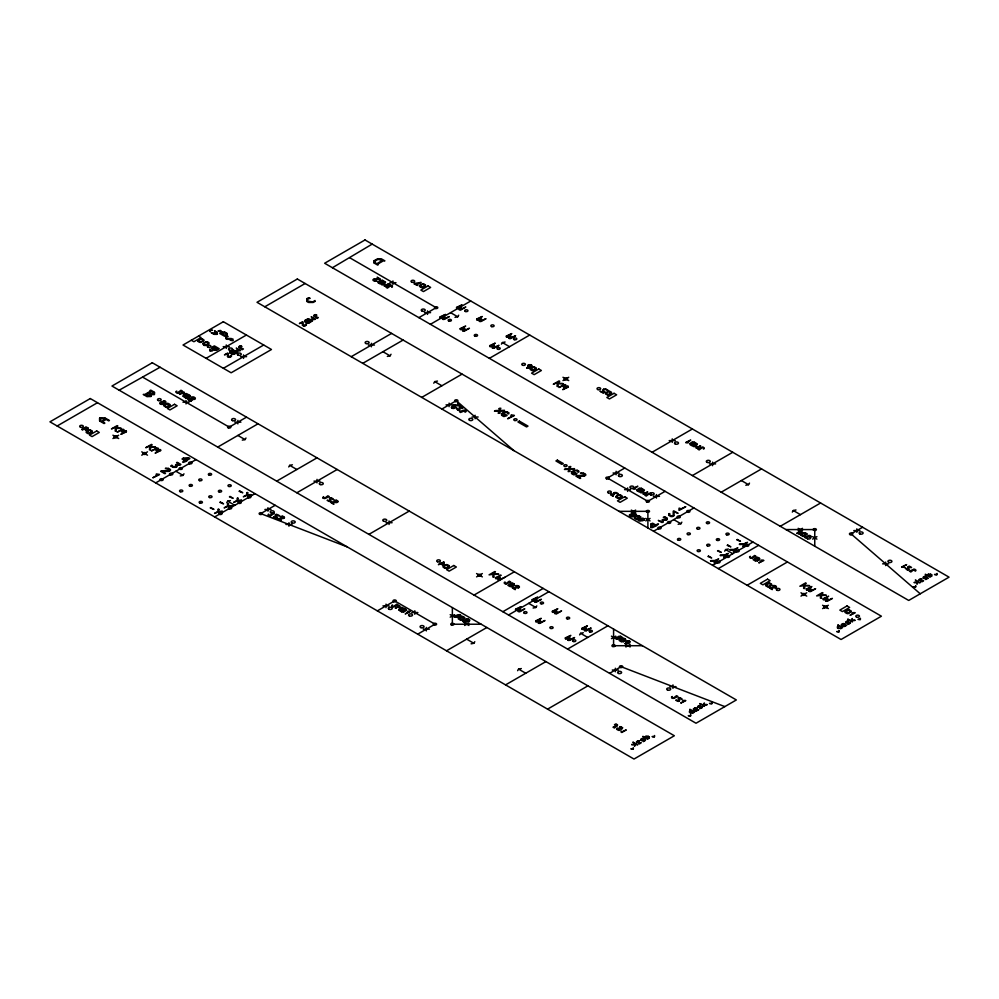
<?xml version="1.0" encoding="UTF-8"?>
<svg xmlns="http://www.w3.org/2000/svg" width="999" height="999" viewBox="0 0 999 999"><rect width="100%" height="100%" fill="white"/><g stroke="black" fill="none" stroke-linecap="round" stroke-linejoin="round"><path stroke-width="1.5" d="M668.756 515.234L668.756 513.761M442.445 319.168L442.457 317.969L440.409 318.007M459.003 309.603L459.016 308.404L456.98 308.441M462.612 330.819L462.624 329.62L460.589 329.658M479.183 321.253L479.195 320.055L477.147 320.092M492.182 347.877L492.195 346.69L490.147 346.715M498.014 579.895L498.026 578.708L495.979 578.733M508.741 338.311L508.753 337.125L506.718 337.15M518.019 611.425L518.031 610.239L515.984 610.264M534.59 601.86L534.602 600.674L532.554 600.699M538.199 623.076L538.199 621.89L536.163 621.915M554.757 613.511L554.77 612.325L552.734 612.35M567.757 640.147L567.769 638.948L565.721 638.985M584.328 630.581L584.34 629.382L582.292 629.42M614.123 493.106L614.497 494.268M808.815 591.283L808.828 590.084L806.78 590.122M825.574 600.961L825.586 599.762L823.538 599.8M508.816 412.924L508.803 413.836L507.904 413.836L506.918 412.45L504.77 412.462L502.435 413.811L502.447 415.035L503.871 415.859L505.269 415.047L504.008 414.323L504.595 413.986L507.092 415.422L506.505 415.771L503.858 416.571L501.698 415.322M578.771 471.216L578.758 472.127L577.872 472.127L576.885 470.741L574.737 470.754L572.402 472.102L572.415 473.326L573.838 474.15L575.237 473.339L573.975 472.614L574.562 472.277L577.06 473.726L576.473 474.063L573.826 474.875L571.653 473.613M651.685 526.948L652.459 523.763L654.969 525.212L651.823 527.022M673.239 511.151L673.189 515.422L672.115 516.046L669.63 515.122L669.842 513.748L668.893 513.586M225.774 338.499L225.799 336.788M231.481 338.536L226.473 338.424L226.473 336.863L228.134 336.426L227.123 336.014M306.768 301.311L306.793 298.826M315.01 301.348L315.022 300.512L312.849 301.885L307.767 301.198L307.779 298.938L310.177 298.314L308.716 297.702M373.913 262.787L373.938 260.926M444.18 562.337L444.143 564.535L443.144 565.184L440.596 563.96L438.411 564.685L440.109 563.174L444.08 562.2M464.622 617.594L464.61 618.693L462.587 619.929M514.298 585.252L514.323 584.153M527.747 366.308L527.759 365.222M625.586 640.409L625.599 639.323M634.452 518.106L634.465 517.007M650.786 527.047L650.836 524.113M649.288 738.086L649.313 736.975M759.602 559.59L759.615 558.491M800.973 535.189L800.998 534.09M931.755 575.998L931.767 574.887M218.818 509.515L218.793 511.338L221.928 511.313M228.434 503.971L228.396 505.794L231.531 505.769M238.037 498.426L237.999 500.249L241.134 500.224M247.64 492.882L247.602 494.705L250.737 494.68M674.05 515.521L674.125 511.775L678.071 513.324L673.988 510.964M621.191 732.367L621.228 731.006L621.84 731.892L626.273 729.882L621.74 732.504M679.008 510.027L679.045 508.204L679.894 508.216L679.869 509.39L685.789 506.705L679.308 510.289M493.881 576.997L493.943 574.35L498.526 574.3M804.682 588.374L804.744 585.726L809.327 585.689M821.44 598.051L821.503 595.404L826.086 595.354M715.272 563.011L715.321 560.914L718.693 558.978L714.685 560.551L711.101 560.589M724.874 557.454L724.924 555.369L728.296 553.434L724.287 555.007L720.704 555.044M734.477 551.91L734.54 549.825L737.899 547.889L733.89 549.462L730.306 549.5M744.093 546.366L744.143 544.28L747.502 542.345L743.506 543.918L739.922 543.956M116.234 431.068L116.309 428.421L120.904 428.384M150.549 449.837L150.624 447.19L155.207 447.152M558.104 386.363L558.166 383.716L562.762 383.678M714.397 562.887L714.447 561.076L711.288 561.088M724 557.342L724.05 555.531L720.891 555.544M733.603 551.798L733.653 549.987L730.506 549.999M743.206 546.253L743.256 544.443L740.109 544.455M927.996 578.159L926.011 576.386M217.944 509.415L217.882 511.476L214.523 513.424L218.519 511.85L222.14 511.825M227.547 503.871L227.485 505.931L224.126 507.879L228.122 506.306L231.743 506.281M237.15 498.326L237.088 500.387L233.729 502.335L237.725 500.761L241.346 500.724M246.753 492.782L246.691 494.842L243.331 496.79L247.34 495.217L250.949 495.179M184.153 392.182L184.103 393.618L186.638 393.606M384.278 286.214L384.315 284.777L381.793 284.79M399.962 606.018L399.925 607.454L402.447 607.442M499.875 412.949L499.937 411.001L503.296 410.976M569.83 471.241L569.905 469.293L573.264 469.268M643.094 494.13L643.144 492.707L640.609 492.719M696.003 448.002L696.053 446.565L693.518 446.59M154.508 394.393L154.57 392.457M190.235 396.815L190.272 395.704M214.036 349.875L214.073 348.851L212.3 348.863M231.731 354.083L231.756 353.184L230.182 353.196M306.643 322.777L306.681 321.878L305.107 321.89M378.146 282.692L378.184 281.581M406.044 610.651L406.094 609.54M636.975 490.621L637.012 489.51M689.922 443.369L689.884 444.48L692.082 445.829L696.39 443.344L694.305 442.145M123.913 429.595L123.864 430.781L125.924 430.769M158.229 448.364L158.179 449.55L160.24 449.538M565.784 384.89L565.721 386.076L567.794 386.064M163.948 403.871L164.585 402.972M499.15 408.566L499.038 410.502L495.729 410.539M569.118 466.858L568.993 468.793L565.684 468.843M459.428 407.043L458.903 409.802L456.668 407.942M459.865 409.815L460.089 407.167M638.224 743.506L638.686 741.246L636.438 742.544M639.397 741.083L638.935 743.343L640.634 742.632M920.678 581.418L921.14 579.158L918.893 580.456M921.852 578.995L921.39 581.256L923.088 580.544M462.15 408.641L460.389 407.055M180.282 475.936L183.029 475.387L183.978 473.801M242.295 440.134L245.03 439.585L245.991 437.999M226.711 502.747L227.672 501.161L230.419 500.611M288.723 466.945L289.685 465.359L292.42 464.81M387.337 356.393L390.085 355.844L391.034 354.258M454.982 317.332L457.729 316.783L458.691 315.197M433.766 383.204L434.727 381.618L437.475 381.069M501.423 344.143L502.385 342.557L505.119 342.008M471.091 643.831L473.838 643.281L474.8 641.695M533.104 608.041L535.851 607.479L536.8 605.894M517.619 670.691L518.568 669.105L521.316 668.556M579.62 634.889L580.581 633.316L583.329 632.754M678.146 524.3L680.893 523.738L681.855 522.152M745.803 485.239L748.538 484.677L749.5 483.104M724.675 551.148L725.624 549.575L728.371 549.013M792.319 512.1L793.281 510.514L796.016 509.952M268.082 514.622L268.669 514.11L268.868 515.134L270.379 515.384L272.577 512.799L274.226 513.449L270.854 515.659M279.221 516.046L275.874 514.872L277.31 517.507M280.344 516.508L283.953 517.519L277.872 518.706M283.791 518.331L284.565 517.669M159.54 474.637L152.81 477.797L158.092 474.75L156.031 474.275L159.191 474.25M514.385 415.584L507.642 418.768L512.912 415.721L510.851 415.234L514.023 415.209M332.43 267.732L372.19 244.106M197.765 340.459L200.674 338.786M198.351 340.696L201.049 339.136L203.346 340.085M203.346 340.484L200.674 342.02L198.314 341.071M201.049 342.345L203.921 340.696M57.143 425.999L97.49 402.709M264.785 306.793L305.12 283.504M222.078 332.093L219.705 333.454L224.613 336.276L226.985 334.915M202.984 343.481L205.382 342.095M206.244 345.367L208.666 343.968M225.886 336.638L226.873 336.076M230.369 339.235L231.356 338.661M216.845 350.05L219.206 348.688L214.348 345.879L212 347.227L211.925 348.651M306.93 298.614L308.541 297.727M81.943 429.245L85.315 427.31M374.101 260.702L377.647 258.729M206.081 358.316L246.416 335.027M87.113 430.045L88.112 429.47M86.189 431.705L89.061 430.045M86.763 431.918L89.435 430.369L91.783 431.318M314.847 301.548L313.286 302.422M91.758 431.705L89.048 433.266L86.763 432.305M227.535 353.122L224.475 354.882L227.435 353.721L227.485 356.543M229.932 351.748L232.005 350.549L236.313 353.034L234.216 354.245M238.861 346.603L239.785 346.066M89.435 433.603L92.333 431.93M230.007 357.255L231.368 356.456M175.974 391.546L176.723 391.121L176.573 392.132L177.972 392.557L180.981 390.272L182.392 391.084L178.334 392.869M373.064 279.57L374.051 278.996M162.512 401.573L163.486 401.011M163.062 401.785L165.26 401.748L164.46 402.585L163.074 402.147M302.46 321.815L299.4 323.576L302.36 322.415L302.41 325.237M304.845 320.442L306.918 319.243L311.226 321.728L309.141 322.939M313.786 315.297L314.71 314.76M223.364 368.306L263.699 345.017M164.835 402.909L165.772 402.372M183.591 392.045L179.533 394.393L183.491 392.644L183.317 394.368L185.826 393.981L182.805 396.278L186.875 393.931M116.109 431.243L115.172 431.081L115.484 427.347L111.438 428.921L117.183 425.611L117.845 425.986L116.309 427.909L121.216 428.309M376.81 281.181L373.614 279.782L379.97 279.295M121.903 429.42L117.095 432.192L122.402 429.845L122.977 430.944L121.516 431.78L122.14 432.142L125.487 431.281M163.861 405.132L166.733 403.484M164.435 405.344L167.108 403.808L169.455 404.757M304.932 325.936L306.293 325.15M169.43 405.132L166.721 406.693L164.435 405.731M167.108 407.03L170.017 405.357M112.924 438.536L118.694 435.202M125.499 431.643L120.829 434.34L126.261 431.93M381.556 284.465L385.626 282.118L382.592 284.415L385.102 284.028L384.927 285.751L388.898 284.003L384.84 286.338M191.621 397.215L194.805 398.613L188.449 399.101M390.085 285.514L386.026 287.312L387.437 288.124L390.459 285.839L391.858 286.263L391.708 287.275L392.457 286.85M194.38 399.4L195.367 398.826M414.685 283.429L413.986 283.828L417.719 285.452L414.922 283.828M418.893 283.704L421.116 282.405L414.922 283.366M419.443 285.577L422.315 283.928M420.005 285.801L422.677 284.253L425.025 285.214M425.012 285.577L422.315 287.138L419.992 286.201M422.702 287.475L425.611 285.801M141.746 455.169L147.502 451.848M150.424 450.025L149.475 449.85L149.788 446.128L145.742 447.702L151.486 444.38L152.148 444.767L150.624 446.69L155.519 447.09M156.219 448.189L151.398 450.961L156.706 448.613L157.28 449.712L155.832 450.549L156.456 450.911L159.803 450.049M159.803 450.424L155.132 453.121L160.577 450.699M246.516 417.157L229.233 427.135L142.795 377.222M351.223 356.705L391.571 333.416M418.881 317.645L436.163 307.667L349.725 257.754M165.347 468.406L168.019 468.831L169.605 470.267L161.126 470.916M183.279 458.054L182.005 459.003L184.902 460.701L182.605 462.038L183.242 462.4L186.738 461.088L186.114 460.726L189.885 458.553L188.973 458.029M188.636 458.553L185.489 460.364L182.979 458.916L188.486 458.466M169.031 471.316L170.342 470.554M176.036 467.245L176.748 466.845M179.932 465.022L180.906 464.46L177.16 462.3L176.536 462.662L179.658 464.46L175.812 464.572M440.097 316.845L445.517 314.423L440.834 317.133M456.655 307.28L462.087 304.857L457.405 307.567M155.694 482.892L196.041 459.602M217.707 447.09L258.042 423.801M362.749 363.349L403.097 340.06M430.407 324.3L470.741 301.011M444.455 319.355L449.263 316.583L443.956 318.918L443.344 317.832L444.817 316.983L444.193 316.621L440.859 317.495M461.026 309.79L465.834 307.018L460.527 309.353L459.915 308.266L461.388 307.417L460.764 307.055L457.43 307.929M460.264 328.496L465.696 326.074L461.014 328.771M476.835 318.931L482.267 316.508L477.584 319.205M464.622 331.006L469.443 328.234L464.135 330.569L463.511 329.483L464.997 328.634L464.36 328.271L461.038 329.133M481.193 321.441L486.001 318.669L480.706 321.004L480.082 319.917L481.568 319.068L480.931 318.706L477.597 319.568M489.835 345.554L495.254 343.144L490.571 345.841M506.406 335.989L511.825 333.579L507.142 336.276M494.193 348.077L499.001 345.304L493.693 347.64L493.081 346.553L494.555 345.704L493.931 345.342L490.596 346.203M510.764 338.511L515.571 335.739L510.264 338.074L509.652 336.988L511.126 336.139L510.501 335.776L507.167 336.638M214.66 516.945L255.007 493.656M276.673 481.143L317.008 457.854M421.715 397.402L462.062 374.113M489.373 358.341L529.707 335.052M275.175 505.294L260.764 513.611L347.202 546.878M296.84 492.782L337.175 469.493M441.883 409.041L456.293 400.724L513.923 450.636M529.208 368.082L531.705 366.633M530.182 368.643L533.041 366.983M530.744 368.856L533.416 367.32L535.751 368.281M535.751 368.643L533.041 370.204L530.731 369.255M533.441 370.529L536.338 368.856M325.224 498.414L329.27 496.615L327.872 495.804L324.85 498.089L323.451 497.677L323.601 496.653L322.777 497.752M333.304 499.737L330.407 498.201L330.944 500.961M334.253 500.299L337.45 501.698L331.094 502.185M495.404 410.614L494.48 411.151L499.038 411.001L498.189 413.311L499.75 413.136M499.275 408.391L500.836 408.204L499.937 410.502L504.545 410.364L503.608 410.901M337.013 502.485L338.012 501.91M501.673 413.524L504.27 412.025M562.974 380.594L568.743 377.26M557.979 386.551L557.03 386.376L557.342 382.654L553.296 384.228L559.04 380.906L559.702 381.293L558.166 383.216L563.074 383.616M563.773 384.715L558.953 387.487L564.26 385.139L564.835 386.238L563.386 387.075L564.01 387.437L567.357 386.576M567.357 386.95L562.687 389.647L568.131 387.225M603.583 389.135L602.497 390.934M605.444 392.969L608.304 391.308M606.006 393.181L608.678 391.645L611.026 392.607M611.013 392.957L608.304 394.518L605.993 393.581M608.703 394.855L611.6 393.181M368.881 534.378L409.215 511.088M565.372 468.906L564.435 469.455L568.993 469.293L568.144 471.603L569.705 471.428M569.243 466.683L570.804 466.508L569.905 468.793L574.512 468.656L573.576 469.193M571.64 471.815L574.238 470.317M580.531 473.214L583.204 473.638L584.79 475.074L576.311 475.724M584.215 476.123L585.526 475.362M443.094 566.346L445.966 564.685M443.668 566.558L446.341 565.009L448.688 565.958M448.651 566.346L445.954 567.907L443.668 566.945M446.341 568.244L449.238 566.57M377.36 610.876L394.642 600.886L434.99 624.175L417.694 634.165M624.75 468.044L607.467 478.022L647.802 501.311L665.084 491.333M652.06 452.272L692.394 428.983M391.783 605.382L392.532 604.944L392.382 605.968L393.781 606.393L396.803 604.108L398.201 604.919L394.155 606.705M399.4 605.881L395.342 608.229L399.313 606.48L399.138 608.204L401.648 607.817L398.613 610.114L402.684 607.767M685.726 442.445L690.734 440.084L686.775 442.37L688.299 442.37M693.281 446.253L697.352 443.906L694.317 446.203L696.827 445.829L696.665 447.54L700.624 445.791L696.565 448.139M611.176 494.268L610.439 494.692L613.249 496.316L611.376 494.692L614.26 494.605M410.239 611.588L405.232 613.935L409.19 611.65L407.667 611.65M476.573 576.873L482.342 573.551M615.896 496.441L618.768 494.78M616.47 496.653L619.143 495.117L621.478 496.078M701.81 447.315L697.764 449.113L699.163 449.925L702.185 447.639L703.583 448.052L703.433 449.075L704.183 448.638M632.817 488.573L637.824 486.226L633.865 488.511L635.389 488.499M621.478 496.428L618.768 497.989L616.445 497.052M619.168 498.326L622.065 496.653M640.371 492.395L644.442 490.047L641.408 492.345L643.918 491.958L643.756 493.668L647.714 491.933L643.656 494.268M493.756 577.172L492.807 576.997L493.069 574.35L489.073 574.85L494.817 571.528L495.479 571.915L492.095 573.863L498.838 574.225M495.666 577.572L501.086 575.162L496.403 577.859M648.9 493.444L644.855 495.242L646.253 496.053L649.275 493.768L650.674 494.18L650.524 495.204L651.273 494.78A1.998 1.149 0 0 0 654.183 493.856A1.998 1.149 0 0 0 651.186 492.857A1.998 1.149 0 0 0 651.186 494.855M474.026 595.079L514.373 571.79M504.27 582.454L505.019 582.017L504.87 583.041L506.268 583.453L509.29 581.168L510.701 581.98L506.643 583.778M692.394 475.561L732.742 452.272M450.199 617.157L454.52 614.66M631.318 512.587L635.639 510.089M629.345 514.985L630.332 514.41M456.943 617.22L461.001 615.421L459.59 614.61L456.568 616.895L455.169 616.47L455.319 615.459L454.495 616.558M633.091 516.595L629.894 515.197L636.251 514.71M512.287 586.5L514.21 585.389M634.565 516.87L636.475 515.771M515.684 585.664L518.868 587.062L512.512 587.549M518.431 587.849L519.43 587.275M465.984 619.105L469.168 620.504L462.812 620.991M642.132 518.481L638.074 520.279L639.472 521.091L642.494 518.806L643.893 519.23L643.743 520.242L644.492 519.817M468.743 621.291L469.73 620.716M464.597 625.474L468.931 622.976M645.729 520.904L650.049 518.406M650.961 523.938L652.609 523.201L655.556 524.875L658.478 523.913L656.218 525.936L651.823 527.759L650.911 527.222M502.847 611.713L543.181 588.423M663.024 522.002L662.05 522.564L658.304 520.404L662.062 521.84L662.262 519.63M666.183 520.167L666.895 519.755M672.602 516.471L673.925 515.709M515.671 609.103L521.103 606.693L516.421 609.39M532.242 599.537L537.662 597.127L532.979 599.825M446.503 650.799L486.85 627.509M508.516 614.997L548.863 591.708M653.558 531.256L693.905 507.967M721.216 492.195L761.55 468.906M520.029 611.625L524.837 608.841L519.542 611.176L518.918 610.102L520.392 609.24L519.767 608.878L516.433 609.752M536.6 602.06L541.408 599.275L536.101 601.61L535.489 600.536L536.962 599.675L536.338 599.313L533.004 600.187M535.851 620.754L541.271 618.331L536.588 621.041M552.41 611.188L557.842 608.766L553.159 611.475M540.209 623.276L545.017 620.491L539.71 622.827L539.098 621.74L540.571 620.891L539.947 620.529L536.613 621.403M556.768 613.711L561.588 610.926L556.281 613.261L555.656 612.175L557.142 611.326L556.505 610.963L553.184 611.838M565.409 637.824L570.841 635.401L566.158 638.111M581.98 628.259L587.4 625.836L582.717 628.546M569.767 640.334L574.575 637.562L569.28 639.897L568.656 638.811L570.129 637.961L569.505 637.599L566.171 638.473M586.338 630.769L591.146 627.996L585.839 630.332L585.227 629.245L586.7 628.396L586.076 628.034L582.742 628.908M505.556 684.889L545.904 661.6M567.569 649.088L607.904 625.799M712.612 565.347L752.959 542.057M780.269 526.286L820.604 502.997M718.293 568.618L758.628 545.329M749.575 556.793L750.324 556.356L750.174 557.38L751.573 557.792L754.582 555.506L755.993 556.318L751.935 558.116M611.425 638.636L615.746 636.151M798.189 530.819L802.509 528.321M615.559 637.612L616.308 637.175L616.158 638.199L617.557 638.623L620.579 636.326L621.977 637.137L617.931 638.935M796.802 533.141L801.822 530.794L797.864 533.079L799.387 533.066M801.086 533.953L803.009 532.842M757.592 560.839L759.502 559.727M763.785 560.539L758.778 562.887L762.736 560.601L761.213 560.614M623.576 641.658L625.499 640.546M808.653 535.564L804.595 537.362L806.006 538.174L809.028 535.889L810.426 536.301L810.276 537.325L811.026 536.888M629.782 641.358L624.762 643.718L628.721 641.42L627.197 641.433M625.836 646.952L630.157 644.467M812.599 539.135L816.92 536.638M747.102 585.264L787.449 561.975M547.564 709.14L587.899 685.851M609.577 673.338L621.103 666.683L724.824 706.605M862.612 527.247L851.086 533.903L920.241 593.793M765.546 584.865L768.443 583.191M766.133 585.089L768.83 583.528L771.153 584.465M771.141 584.865L768.468 586.401L766.121 585.439M768.83 586.738L771.703 585.077M772.702 585.626L775.886 587.025L769.53 587.512M775.461 587.812L776.448 587.237M804.557 588.561L803.608 588.386L803.87 585.726L799.874 586.226L805.619 582.917L806.28 583.291L802.896 585.252L809.64 585.614M806.468 588.96L811.887 586.538L807.204 589.235M800.973 596.103L806.742 592.782M810.826 591.47L815.634 588.698L810.326 591.033L809.714 589.947L811.188 589.098L810.564 588.736L807.229 589.597M821.315 598.239L820.366 598.051L820.629 595.404L816.633 595.904L822.377 592.594L823.039 592.969L819.655 594.929L826.398 595.292M823.226 598.638L828.658 596.216L823.975 598.913M827.584 601.148L832.392 598.376L827.097 600.711L826.473 599.625L827.946 598.776L827.322 598.413L823.988 599.275M615.234 724.3L614.485 724.725L616.982 725.449L613.024 727.197L614.422 728.009L617.532 725.661M822.589 608.578L828.346 605.257M671.515 696.977L672.265 696.54L672.115 697.564L673.513 697.976L676.535 695.691L677.946 696.503L673.888 698.301M901.635 566.97L906.642 564.622L902.684 566.908L904.207 566.895M619.817 730.331L617.157 728.658L621.94 728.97M905.406 568.081L908.291 569.605L907.766 566.845M681.967 699.612L679.07 698.089L679.607 700.848M685.739 700.724L680.719 703.071L684.69 700.786L683.154 700.799M913.486 569.393L909.427 571.191L910.838 572.002L913.848 569.717L915.246 570.129L915.096 571.153L915.846 570.716M845.042 611.638L847.939 609.952M845.629 611.85L848.338 610.289L850.649 611.238M850.636 611.638L847.964 613.174L845.629 612.212M848.338 613.511L851.198 611.85M855.019 612.936L849.999 615.284L853.958 612.999L852.434 613.011M636.45 741.72L637.849 740.908M640.659 739.285L642.082 738.461M645.891 736.275L644.667 736.987L642.744 736.413L647.527 739.173L649.188 738.211M689.56 711.076L690.784 710.376L689.809 709.265L694.592 712.025L692.931 712.986M693.356 708.878L694.78 708.054M697.589 706.443L698.988 705.631M641.233 739.51L643.781 739.148L641.233 739.897M837.524 626.66L838.748 625.961L837.774 624.85L842.557 627.609L840.883 628.571M841.32 624.462L842.744 623.638M845.541 622.027L846.952 621.216M918.905 579.632L920.304 578.821M923.113 577.197L924.537 576.373M928.346 574.188L927.122 574.9L925.199 574.325L929.982 577.085L931.642 576.123M923.688 577.422L926.235 577.06L923.688 577.822M701.798 707.342L699.887 708.041M639.785 743.668L641.196 742.844M645.441 740.384L643.281 741.633L644.892 739.784L641.882 740.796L640.684 740.109M696.678 710.826L698.838 709.577L695.641 710.501L695.017 710.152L697.402 708.766L696.216 708.079M700.948 708.366L702.359 707.554M840.521 628.259L841.62 627.622L839.21 626.223L838.086 626.873L838.099 627.809L840.659 628.633M849.762 622.926L847.839 623.626M844.63 626.41L846.79 625.162L843.593 626.086L842.981 625.736L845.366 624.35L844.167 623.663M848.913 623.963L850.324 623.139M922.239 581.58L923.65 580.756M927.896 578.296L925.736 579.545L927.347 577.697L924.337 578.708L923.138 578.021M119.156 390.197L160.077 367.245M154.308 394.617L151.186 394.692L151.224 396.266M151.049 396.503L147.04 396.591M452.909 405.219L454.083 404.782M455.944 407.267L453.371 405.494L459.752 405.831M464.036 410.252L459.403 411.488L460.464 412.462L464.935 410.701C466.408 411.463 463.361 412.562 465.846 411.85M504.47 411.95L507.105 411.938M574.437 470.242L577.06 470.229M99.912 417.844L104.72 417.857M276.436 517.732L273.714 516.683M275.811 518.206L276.723 518.081M269.73 515.859L270.654 515.746M283.579 518.419L278.796 518.993L281.343 520.442L277.747 519.055M280.569 516.421L282.43 516.208M275.599 514.51L276.548 514.398M850.062 622.24L846.128 622.502L848.388 621.203M845.841 622.914L849.762 622.652M702.097 706.655L698.164 706.917L700.436 705.619M697.889 707.329L701.798 707.067M330.007 501.073L327.684 500.137M908.703 566.733L911.013 567.682M678.671 700.961L676.348 700.012M421.541 287.537L422.465 287.512M532.267 370.604L533.204 370.579M607.529 394.93L608.466 394.905M329.233 501.473L330.169 501.448M617.994 498.401L618.93 498.376M908.541 566.358L909.477 566.333M768.681 583.141L769.617 583.116M848.176 609.914L849.113 609.889M677.896 701.36L678.833 701.335M160.814 402.06L162.45 402.023M496.428 578.221L499.762 577.347L500.387 577.709L498.913 578.571L499.525 579.645L504.832 577.322M390.309 285.464L391.258 285.452M314.935 314.697L315.871 314.685M199.862 342.42L200.824 342.407M240.022 346.004L240.946 346.004M177.16 392.944L178.109 392.932M163.711 400.961L164.648 400.949M166.958 403.421L167.919 403.409M89.286 429.982L90.247 429.982M702.047 447.252L702.984 447.24M649.138 493.381L650.074 493.381M324.051 498.489L325 498.476M642.357 518.431L643.294 518.419M808.878 535.501L809.827 535.489M750.773 558.179L751.71 558.179M446.191 564.635L447.152 564.622M913.71 569.33L914.659 569.318M505.469 583.853L506.418 583.841M392.982 606.78L393.918 606.768M455.769 617.282L456.718 617.27M847.714 624.025L848.675 624.013M843.456 626.473L844.417 626.46M616.758 639.01L617.694 638.998M672.714 698.376L673.663 698.363M699.75 708.441L700.711 708.428M695.491 710.888L696.453 710.876M374.288 278.946L379.158 278.908L377.147 277.21L380.207 278.971M380.407 280.307L382.342 280.294M186.076 398.102L188.012 398.089M194.143 399.45L189.261 399.475L191.271 401.186L188.212 399.425M692.132 442.107L694.08 442.095M685.951 442.757L688.323 442.732M168.706 471.391L162.2 471.428L165.522 473.339L164.885 473.701L160.814 471.353M583.903 476.198L577.385 476.236L580.706 478.146L580.069 478.509L575.998 476.161M639.223 488.236L641.171 488.224M633.041 488.886L635.414 488.873M336.775 502.534L331.905 502.572L333.916 504.283L330.856 502.509M630.569 514.36L635.451 514.335L633.441 512.624L636.488 514.385M797.027 533.454L799.4 533.429M761.188 560.239L763.561 560.227M901.86 567.282L904.232 567.27M518.206 587.899L513.324 587.936L515.334 589.647L512.275 587.874M775.224 587.862L770.341 587.899L772.352 589.61L769.292 587.837M407.642 611.288L410.015 611.276M401.898 611.937L403.833 611.925M852.409 612.637L854.782 612.624M468.506 621.341L463.623 621.366L465.634 623.076L462.574 621.316M627.172 641.071L629.545 641.046M683.141 700.424L685.514 700.411M161.239 404.383L163.099 404.37M85.552 427.26L86.513 427.247M183.591 457.979L188.661 457.954M921.028 581.63L922.002 581.63M847.189 621.153L848.151 621.153M699.225 705.569L700.199 705.569M690.784 713.049L692.694 713.049M638.561 743.718L639.547 743.718M374.662 281.243L376.573 281.231M313.062 302.46L308.604 302.46M222.352 332.03L224.513 332.03M227.148 339.298L230.132 339.298M191.858 397.152L193.756 397.152M165.659 468.331L168.207 468.331M580.844 473.139L583.391 473.139M334.49 500.249L336.401 500.249M630.943 516.658L632.854 516.658M515.909 585.614L517.819 585.614M772.939 585.576L774.849 585.576M466.221 619.043L468.119 619.043M389.885 282.705L396.004 282.705M415.072 283.753L418.656 283.753M424.463 312.65L430.581 312.65M303.733 325.999L304.695 325.999M210.065 329.832L212.487 330.269L210.439 330.269L210.439 331.456L209.69 331.456L209.69 330.057M220.542 330.432L218.094 330.869L220.167 330.869L220.167 332.068L220.916 332.068L220.916 330.657M232.63 340.696L230.17 340.259L232.255 340.259L232.255 339.048L233.004 339.048L233.004 340.472M205.619 342.033L207.542 342.033M368.344 345.055L374.45 345.055M204.083 345.429L206.019 345.429M223.189 346.678L229.308 346.678M210.165 350.999L212.899 350.512L210.577 350.512L210.577 349.175L209.74 349.175L209.74 350.761M240.484 356.655L246.591 356.655M228.808 357.305L229.77 357.305M528.658 364.71L530.606 364.71M528.933 366.995L530.119 366.995L526.71 367.744M526.723 368.132L528.971 368.132M564.085 384.64L565.334 384.64M603.821 389.086L605.719 389.086M182.954 402.185L189.073 402.185M446.029 404.882L452.147 404.882M472.028 416.995L478.146 416.995M234.815 422.14L240.934 422.14M122.215 429.345L123.476 429.345M85.976 430.094L86.876 430.094M669.18 440.621L675.287 440.621M156.531 448.114L157.78 448.114M709.515 463.911L715.621 463.911M179.62 465.097L176.823 465.097L176.873 466.658M173.277 467.32L175.724 467.32M613.049 473.026L619.168 473.026M313.961 481.143L320.067 481.143M624.575 489.66L630.694 489.66M614.323 492.544L616.158 492.544M614.447 492.919L616.008 492.919L617.257 494.155L617.919 493.556M611.4 494.218L613.498 494.218L613.461 493.031M653.383 496.316L659.502 496.316M330.269 497.814L331.231 497.814M264.91 509.453L271.029 509.453M619.068 511.338L647.889 511.338L647.889 527.971M671.016 516.545L672.29 516.545M664.685 516.808L663.299 517.32L666.158 518.281L666.158 519.48L663.011 519.443M663.311 520.242L665.871 520.242M385.989 522.727L392.108 522.727M285.901 524.463L292.008 524.463M785.938 529.57L814.759 529.57L814.759 546.203M853.795 530.581L859.902 530.581M882.604 563.848L888.71 563.848M907.479 569.992L908.441 569.992M936.675 574.862L934.527 574.487L936.35 574.487L937.012 573.438L937.012 574.675M915.459 587.112L913.311 586.738L915.134 586.738L915.783 585.689L915.783 586.925M382.942 605.881L389.061 605.881M411.763 612.537L417.869 612.537M860.077 619.692L857.929 619.318L859.752 619.318L860.401 618.269L860.401 619.505M481.168 624.225L452.36 624.225L452.36 607.592M423.289 629.17L429.395 629.17M838.86 631.942L836.7 631.568L838.523 631.568L839.185 630.519L839.185 631.755M642.394 645.716L613.586 645.716L613.586 629.07M612.275 670.017L618.393 670.017M669.904 686.65L676.023 686.65M678.933 697.702L679.894 697.702M711.625 703.833L709.477 703.446L711.3 703.446L711.962 702.397L711.962 703.646M690.409 716.083L688.261 715.696L690.084 715.696L690.746 714.647L690.746 715.883M619.705 726.698L620.654 726.698M618.668 730.381L619.58 730.381M654.22 736.95L652.072 736.575L653.895 736.575L654.545 735.526L654.545 736.763M633.004 749.2L630.844 748.825L632.667 748.825L633.329 747.764L633.329 749.013M377.759 258.729L381.268 258.766L384.902 260.851L383.316 260.851L377.61 264.148L378.396 264.598L377.61 265.06L374.076 263.012M636.725 515.709L638.611 515.709M803.246 532.792L805.144 532.792M755.456 560.889L757.342 560.889M928.571 574.138L930.469 574.138M510.152 586.55L512.05 586.55M460.452 619.992L462.35 619.992M621.44 641.708L623.339 641.72M646.116 736.226L648.014 736.226M422.552 283.866L423.501 283.878M533.279 366.933L534.228 366.933M608.541 391.258L609.49 391.258M619.005 494.73L619.954 494.73M914.235 582.317L917.731 581.967L915.346 580.019L920.129 582.792L918.206 582.242L916.957 584.24L916.92 582.717L914.235 582.704M767.644 586.788L768.593 586.788M847.152 613.561L848.101 613.561M631.78 744.405L635.277 744.055L632.879 742.107L637.674 744.879L635.751 744.33L634.502 746.328L634.465 744.804L631.78 744.792M214.123 334.34L217.008 334.365M85.689 427.622L87.537 428.309L87.537 429.245L85.377 429.295L85.365 427.809M619.842 727.085L622.165 728.046M854.944 620.092L852.297 620.067L852.272 618.518L850.998 620.541L847.639 619.155L852.434 621.927L851.473 620.804L854.932 620.479M706.98 704.507L704.332 704.482L704.307 702.934L703.046 704.957L699.675 703.571L704.47 706.343L703.508 705.219L706.98 704.894M459.44 309.865L460.701 309.877M442.869 319.43L444.13 319.443M479.607 321.516L480.869 321.516M463.049 331.081L464.298 331.081M509.178 338.574L510.439 338.586M200.911 338.736L201.823 338.736M492.607 348.139L493.868 348.151M165.959 407.08L166.87 407.093M88.287 433.653L89.198 433.666M445.179 568.294L446.091 568.306M924.799 576.323L925.773 576.336M498.439 580.157L499.7 580.169M809.24 591.533L810.501 591.545M825.998 601.211L827.259 601.223M535.014 602.122L536.276 602.135M518.444 611.688L519.705 611.7M555.194 613.773L556.443 613.786M538.623 623.339L539.885 623.351M584.752 630.844L586.013 630.856M568.181 640.409L569.442 640.421M615.471 724.238L616.395 724.25M642.332 738.411L643.319 738.423M378.534 281.393L380.095 281.406L380.07 280.507M314.997 319.468L312.512 319.443L312.537 320.904M306.98 322.977L308.903 323.002M214.41 350.1L216.583 350.125M240.072 350.774L237.587 350.749L237.625 352.21M232.055 354.283L233.978 354.308M189.885 397.003L188.336 396.99L188.349 397.889M690.259 443.181L691.82 443.206L691.808 442.295M637.35 489.323L638.91 489.335L638.898 488.424M405.706 610.839L404.145 610.826L404.158 611.725M920.554 578.758L921.515 578.771M842.994 623.601L843.943 623.613M695.029 708.016L695.978 708.029M638.099 740.846L639.06 740.858M617.37 728.109L621.89 728.571M460.377 406.668L461.301 406.755M464.285 410.227L465.209 410.339M454.333 404.757L459.115 405.357L457.804 403.434L460.102 405.544M453.833 407.043L455.694 407.292M457.954 410.077L458.891 410.202M104.845 417.869L109.453 420.454L108.691 420.904L106.181 419.443L102.348 421.653L104.87 423.114L104.096 423.564L99.763 421.054M282.68 516.233L284.29 516.858M276.785 514.435L278.946 515.272M268.381 515.397L269.468 515.821M273.364 517.345L275.537 518.194M930.706 574.2L931.667 574.75M423.738 283.928L425.586 285.002M605.956 389.135L608.016 390.322L605.569 389.46L603.159 389.922L603.159 390.846L605.157 392.008L603.246 393.107L599.974 391.221L603.259 392.57L604.22 392.008L602.597 391.071M609.727 391.308L611.588 392.382M703.234 447.302L704.158 447.839M909.739 566.383L911.587 567.457M914.897 569.38L915.821 569.917M419.43 286.401L421.291 287.487M605.431 393.793L607.292 394.867M907.254 569.929L905.306 568.206M562.974 377.26L568.743 380.594M450.574 312.65L457.729 316.783M502.385 342.557L509.54 346.69M741.383 480.556L748.538 484.677M793.281 510.514L800.436 514.647M530.844 364.76L531.693 365.247M534.465 366.995L536.326 368.057M382.58 280.357L384.652 281.543L380.344 284.041L378.259 282.829M391.496 285.514L392.432 286.051M527.834 366.446L528.696 366.945M530.157 369.468L532.03 370.542M373.064 280.394L374.425 281.181M798.189 528.321L802.509 530.819M812.599 536.638L816.92 539.135M805.381 532.842L807.467 534.04L803.159 536.525L801.073 535.327M810.064 535.551L811.001 536.088M739.272 544.205L739.909 544.58M743.006 546.366L743.631 546.728M641.395 488.274L643.481 489.473L639.173 491.958L637.075 490.759M650.324 493.431L651.248 493.968M507.405 412.013L508.666 412.737M849.362 609.952L851.223 611.026M759.527 558.354L757.429 557.155L753.121 559.64L755.207 560.839M306.905 301.511L308.391 302.372M845.054 612.424L846.915 613.498M749.6 557.592L750.524 558.129M729.67 549.75L730.306 550.124M733.403 551.91L734.028 552.272M668.88 515.422L670.704 516.471M800.973 592.782L806.742 596.103M822.589 605.257L828.346 608.578M382.917 351.71L390.085 355.844M434.727 381.618L441.883 385.751M673.738 519.605L680.893 523.738M725.624 549.575L732.779 553.696M316.096 314.747L316.845 315.172L314.36 315.896L318.319 317.632L316.908 318.444L313.798 316.109M664.997 516.883L666.895 517.981M583.703 473.201L585.526 474.263M616.395 492.594L617.819 493.419M620.192 494.792L622.052 495.854M315.234 319.143L311.176 316.795L314.185 319.081L311.226 318.981L311.875 320.442L307.904 318.681L311.975 321.041M577.372 470.304L578.621 471.029M775.087 585.626L776.448 586.413M769.854 583.179L771.715 584.253M720.067 555.307L720.691 555.669M723.8 557.454L724.425 557.817M841.32 625.312L843.231 626.41M615.884 497.265L617.744 498.339M765.559 585.664L767.407 586.738M837.537 628.021L838.511 628.583M631.318 510.089L635.639 512.587M645.729 518.406L650.049 520.904M306.281 323.776L303.871 325.612L303.059 325.15L303.022 321.953M638.861 515.759L640.933 516.97L636.638 519.455L634.54 518.244M643.543 518.481L644.467 519.005M302.51 325.374L303.496 325.936M710.464 560.851L711.088 561.213M714.198 562.999L714.822 563.361M629.345 515.809L630.706 516.608M224.787 332.093L226.96 333.354M241.184 346.054L241.933 346.478L239.435 347.202L243.394 348.951L241.995 349.762L238.873 347.415M217.22 332.342L214.51 330.781L215.597 331.968L213.212 333.354L211.164 332.717L213.886 334.29M225.874 338.649L226.91 339.235M240.309 350.449L236.251 348.114L239.273 350.399L236.301 350.299L236.963 351.748L232.979 350L237.05 352.347M198.514 336.076L201.111 337.575L193.906 341.733L191.308 340.234M231.368 355.082L228.946 356.93L228.147 356.468L228.109 353.259M202.048 338.798L203.908 339.872M207.78 342.095L208.666 342.607M227.585 356.68L228.571 357.255M197.752 341.283L199.613 342.357M203.846 345.367L202.884 343.619M625.511 639.185L623.413 637.974L619.118 640.459L621.191 641.658M615.584 638.411L616.508 638.948M611.425 636.151L615.746 638.636M625.836 644.467L630.157 646.952M193.993 397.202L195.367 398.002M190.16 395.567L188.074 394.355L183.766 396.84L185.839 398.039M518.056 585.664L519.43 586.45M514.223 584.015L512.137 582.817L507.829 585.302L509.915 586.5M175.999 392.345L176.923 392.882M504.295 583.254L505.232 583.791M237.874 435.452L245.03 439.585M289.685 465.359L296.84 469.493M528.683 603.346L535.851 607.479M580.581 633.316L587.737 637.437M476.573 573.551L482.342 576.873M154.445 392.257L150.737 390.109L149.937 390.584L150.737 391.046L144.867 394.43L143.244 394.443L146.853 396.528M680.119 697.764L681.955 698.825M164.872 401.011L165.809 401.548M336.638 500.299L338.012 501.086M168.169 403.471L170.03 404.545M331.456 497.877L333.291 498.938M447.39 564.685L449.25 565.759M693.368 709.727L695.267 710.826M671.54 697.777L672.477 698.313M675.786 700.237L677.634 701.31M160.077 403.771L161.026 404.32M163.873 405.956L165.734 407.03M443.106 567.17L444.955 568.231M322.877 497.889L323.801 498.426M327.11 500.349L328.971 501.423M689.585 712.437L690.546 712.999M468.356 619.093L469.73 619.892M464.523 617.457L462.437 616.246L458.129 618.731L460.214 619.942M247.203 492.407L247.839 492.769M250.936 494.567L251.561 494.93M454.595 616.695L455.532 617.22M450.199 614.66L454.52 617.157M464.597 622.976L468.931 625.474M237.6 497.952L238.237 498.314M241.333 500.112L241.958 500.474M648.251 736.288L649.213 736.837M175.499 465.01L175.562 466.833L173.489 466.833L171.816 465.172L170.941 465.971M643.543 738.473L645.454 739.572M171.066 466.158L172.964 467.245M616.62 724.312L617.557 724.849M620.891 726.76L622.752 727.821M175.861 471.253L183.029 475.387M227.672 501.161L234.827 505.294M466.683 639.148L473.838 643.281M518.568 669.105L525.736 673.239M112.924 435.202L118.694 438.536M141.746 451.848L147.502 455.169M168.519 468.394L170.342 469.455M227.997 503.496L228.634 503.858M231.731 505.656L232.355 506.018M616.608 729.258L618.443 730.319M405.981 609.402L403.883 608.191L399.588 610.676L401.66 611.875M86.751 427.31L88.112 428.084M90.484 430.032L92.358 431.106M391.808 606.181L392.732 606.718M84.815 429.508L85.739 430.045M86.201 432.517L88.049 433.591M218.394 509.04L219.018 509.403M222.128 511.201L222.752 511.563M461.538 406.843L462.937 408.129M465.422 410.427L466.121 411.064M456.368 408.716L457.754 409.99M452.584 406.019L453.621 406.968M274.987 515.084L276.623 517.569M908.453 566.883L909.24 569.492M678.134 698.201L678.92 700.811M329.47 498.314L330.244 500.924M568.244 386.313L568.269 387.038M160.689 449.787L160.714 450.512M126.374 431.019L126.398 431.743M304.757 320.579L304.782 321.703M229.832 351.885L229.857 353.009M227.073 333.504L227.085 334.752M217.332 332.48L217.357 334.166M159.965 402.572L159.99 403.658M99.55 418.156L99.588 420.841M837.437 626.798L837.449 627.896M689.472 711.213L689.485 712.299M571.515 471.99L571.528 473.439M531.793 365.384L531.793 366.496M501.548 413.698L501.56 415.147M306.381 323.913L306.393 325.012M231.456 355.219L231.468 356.331M885.663 562.087L885.663 565.609M856.842 528.808L856.842 532.342M823.101 598.813L823.101 599.537M806.343 589.135L806.343 589.86M712.574 462.15L712.574 465.684M672.964 684.877L672.964 688.411M672.227 438.861L672.227 442.395M667.02 518.156L667.02 519.58M663.149 520.217L663.149 521.828M656.443 494.555L656.443 498.089M627.634 487.899L627.634 491.433M616.108 471.266L616.108 474.787M615.334 668.244L615.334 671.778M585.651 474.438L585.651 475.174M581.855 628.433L581.855 629.17M565.284 637.999L565.284 638.736M552.285 611.376L552.285 612.1M535.726 620.941L535.726 621.665M532.117 599.725L532.117 600.449M515.546 609.29L515.546 610.014M506.268 336.176L506.268 336.9M495.541 577.759L495.541 578.483M489.71 345.741L489.71 346.466M476.71 319.106L476.71 319.83M475.087 415.234L475.087 418.768M460.139 328.671L460.139 329.395M456.531 307.455L456.531 308.192M449.088 403.121L449.088 406.643M439.972 317.02L439.972 317.757M427.522 310.889L427.522 314.41M426.336 627.409L426.336 630.931M414.81 610.764L414.81 614.298M392.944 280.944L392.944 284.478M389.048 520.966L389.048 524.487M386.001 604.12L386.001 607.642M371.391 343.294L371.391 346.815M317.008 479.37L317.008 482.904M288.961 522.702L288.961 526.223M267.969 507.692L267.969 511.213M243.531 354.895L243.531 358.429M237.874 420.379L237.874 423.901M226.249 344.917L226.249 348.439M208.766 342.744L208.766 343.831M186.014 400.412L186.014 403.946M170.467 469.63L170.467 470.367M88.199 428.221L88.199 429.333M84.728 429.37L84.728 428.184L82.517 430.107L81.856 429.383M160.614 402.634L161.363 404.008L163.312 403.783L162.637 402.397L160.614 402.634M528.396 365.322L529.058 366.633L531.118 366.421L530.457 365.085L528.396 365.322M443.506 562.412L442.932 564.797L441.046 563.711L443.394 562.35M375.062 261.064L375.025 262.662L376.81 263.686L382.505 260.402L377.984 259.378L375.062 261.064M463.961 617.669L462.212 619.605L459.54 618.993L462.912 617.057L463.961 617.669M513.661 584.228L511.913 586.176L509.24 585.564L512.612 583.616L513.661 584.228M624.949 639.385L623.201 641.333L620.529 640.721L623.888 638.786L624.949 639.385M635.127 517.095L636.163 518.643L639.522 516.708L636.85 516.096L635.127 517.095M648.651 737.05L647.539 738.636L645.129 737.25L648.651 737.05M758.953 558.566L757.217 560.501L754.545 559.902L757.904 557.954L758.953 558.566M801.648 534.165L802.697 535.726L806.056 533.778L803.383 533.166L801.648 534.165M931.118 574.962L929.994 576.56L927.584 575.162L931.118 574.962M153.396 392.582L153.359 394.043L149.038 392.969L151.561 391.521L153.396 392.582M189.598 395.779L189.573 396.615L187.1 396.004L188.549 395.167L189.598 395.779M214.822 348.726L214.797 349.662L217.632 348.988L215.996 348.052L214.822 348.726M232.43 353.072L232.405 353.908L234.915 353.309L233.466 352.472L232.43 353.072M307.342 321.765L307.317 322.602L309.827 322.003L308.379 321.166L307.342 321.765M378.846 281.78L379.882 283.229L381.331 282.392L378.846 281.78M405.407 609.615L405.394 610.451L402.909 609.84L404.358 609.003L405.407 609.615M637.674 489.71L638.698 491.158L640.147 490.322L637.674 489.71M690.584 443.568L691.608 445.017L693.056 444.18L690.584 443.568M90.285 398.551L49.95 421.84L634.003 759.04L674.35 735.751L90.285 398.551M152.298 362.749L111.963 386.039L696.016 723.239L736.35 699.949L152.298 362.749M223.364 321.728L183.029 345.017L231.144 372.789L271.478 349.5L223.364 321.728M297.34 279.008L257.005 302.297L841.058 639.497L881.405 616.208L297.34 279.008M364.997 239.96L324.65 263.249L908.715 600.449L949.05 577.16L364.997 239.96M216.059 332.23L213.661 333.604L216.646 333.966L216.059 332.23M222.515 332.467L221.316 333.154L225.137 335.364L226.336 334.677L226.323 333.604L222.515 332.467M205.757 342.42L203.534 343.693L203.546 344.655L205.881 345.042L208.117 343.756L207.392 342.42L205.757 342.42M213.774 346.765L212.612 348.401L215.409 347.714L213.774 346.765M148.139 393.494L145.617 394.955L149.987 395.979L149.962 394.543L148.139 393.494M105.444 419.043L101.623 421.241L100.687 420.704L100.674 418.469L105.444 419.043M231.543 351.361L230.507 352.809L232.979 352.197L231.543 351.361M96.703 430.956L89.498 435.114L92.083 436.613L99.288 432.442L96.703 430.956M306.456 320.055L305.432 321.503L307.904 320.891L306.456 320.055M383.254 281.281L381.805 282.118L380.744 280.682L383.254 281.281M186.613 396.278L185.177 397.115L187.675 397.702L186.613 396.278M174.538 404.295L167.333 408.454L169.93 409.94L177.135 405.781L174.538 404.295M428.059 285.926L420.854 290.085L423.439 291.583L430.644 287.425L428.059 285.926M210.826 507.592L210.24 507.929L213.948 509.39L210.826 507.592M220.429 502.047L219.842 502.385L223.551 503.846L220.429 502.047M230.032 496.503L229.458 496.84L233.167 498.301L230.032 496.503M239.648 490.959L239.061 491.296L242.769 492.757L239.648 490.959M538.786 368.993L531.58 373.151L534.178 374.65L541.383 370.492L538.786 368.993M519.355 421.116L517.907 421.94L526.56 426.935L527.996 426.098L519.355 421.116M614.048 393.306L606.843 397.465L609.44 398.963L616.645 394.805L614.048 393.306M557.367 460.127L555.919 460.951L561.838 464.373L563.286 463.548L557.367 460.127M453.771 565.496L446.565 569.655L449.15 571.153L456.356 566.995L453.771 565.496M402.435 610.114L400.986 610.951L403.496 611.538L402.435 610.114M694.979 443.069L693.531 443.906L692.469 442.482L694.979 443.069M624.675 496.69L617.469 500.849L620.067 502.347L627.272 498.189L624.675 496.69M642.07 489.21L640.621 490.047L639.56 488.611L642.07 489.21M708.541 556.143L707.954 556.48L711.663 557.942L708.541 556.143M718.144 550.599L717.557 550.936L721.266 552.397L718.144 550.599M727.747 545.054L727.16 545.392L730.868 546.853L727.747 545.054M737.349 539.51L736.763 539.847L740.471 541.308L737.349 539.51M767.544 579.17L760.339 583.329L762.924 584.827L770.129 580.669L767.544 579.17M847.04 605.943L839.834 610.102L842.432 611.6L849.637 607.442L847.04 605.943M691.258 710.639L690.134 712.225L693.668 712.037L691.258 710.639M695.167 708.391L693.93 709.515L696.465 708.753L695.167 708.391M843.131 623.975L841.895 625.099L844.417 624.338L843.131 623.975M687.349 512.15A1.636 0.937 0 0 0 689.934 511.488A1.636 0.937 0 0 0 687.649 510.526A1.636 0.937 0 0 0 687.349 512.15M717.569 562.837A1.636 0.937 0 0 0 720.004 562.025A1.636 0.937 0 0 0 717.569 561.201A1.636 0.937 0 0 0 717.569 562.837M697.939 551.498A1.636 0.937 0 0 0 700.386 550.686A1.636 0.937 0 0 0 697.939 549.875A1.636 0.937 0 0 0 697.939 551.498M678.171 540.122A1.636 0.937 0 0 0 680.744 539.448A1.636 0.937 0 0 0 678.458 538.498A1.636 0.937 0 0 0 678.171 540.122M658.541 528.783A1.636 0.937 0 0 0 661.113 528.121A1.636 0.937 0 0 0 658.828 527.16A1.636 0.937 0 0 0 658.541 528.783M727.172 557.292A1.636 0.937 0 0 0 729.607 556.468A1.636 0.937 0 0 0 727.172 555.656A1.636 0.937 0 0 0 727.172 557.292M707.542 545.953A1.636 0.937 0 0 0 709.989 545.142A1.636 0.937 0 0 0 707.542 544.33A1.636 0.937 0 0 0 707.542 545.953M687.911 534.627A1.636 0.937 0 0 0 690.359 533.816A1.636 0.937 0 0 0 687.911 532.991A1.636 0.937 0 0 0 687.911 534.627M668.294 523.289A1.636 0.937 0 0 0 670.729 522.477A1.636 0.937 0 0 0 668.294 521.665A1.636 0.937 0 0 0 668.294 523.289M736.775 551.748A1.636 0.937 0 0 0 739.223 550.924A1.636 0.937 0 0 0 736.775 550.112A1.636 0.937 0 0 0 736.775 551.748M717.145 540.409A1.636 0.937 0 0 0 719.592 539.597A1.636 0.937 0 0 0 717.145 538.786A1.636 0.937 0 0 0 717.145 540.409M697.514 529.083A1.636 0.937 0 0 0 699.962 528.271A1.636 0.937 0 0 0 697.514 527.447A1.636 0.937 0 0 0 697.514 529.083M677.747 517.694A1.636 0.937 0 0 0 680.331 517.032A1.636 0.937 0 0 0 678.046 516.071A1.636 0.937 0 0 0 677.747 517.694M746.378 546.203A1.636 0.937 0 0 0 748.825 545.379A1.636 0.937 0 0 0 746.378 544.567A1.636 0.937 0 0 0 746.378 546.203M726.748 534.865A1.636 0.937 0 0 0 729.195 534.053A1.636 0.937 0 0 0 726.748 533.241A1.636 0.937 0 0 0 726.748 534.865M707.13 523.538A1.636 0.937 0 0 0 709.565 522.727A1.636 0.937 0 0 0 707.13 521.903A1.636 0.937 0 0 0 707.13 523.538M802.896 595.204A1.636 0.937 0 0 0 805.481 594.542A1.636 0.937 0 0 0 803.196 593.581A1.636 0.937 0 0 0 802.896 595.204M824.512 607.679A1.636 0.937 0 0 0 827.085 607.017A1.636 0.937 0 0 0 824.799 606.056A1.636 0.937 0 0 0 824.512 607.679M564.66 466.458A1.636 0.937 0 0 0 567.107 465.634A1.636 0.937 0 0 0 564.66 464.822A1.636 0.937 0 0 0 564.66 466.458M514.61 420.492A1.636 0.937 0 0 0 517.057 419.68A1.636 0.937 0 0 0 514.61 418.856A1.636 0.937 0 0 0 514.61 420.492M455.482 401.536A1.636 0.937 0 0 0 457.929 400.724A1.636 0.937 0 0 0 455.482 399.912A1.636 0.937 0 0 0 455.482 401.536M606.643 478.833A1.636 0.937 0 0 0 609.09 478.022A1.636 0.937 0 0 0 606.643 477.21A1.636 0.937 0 0 0 606.643 478.833M646.99 502.122A1.636 0.937 0 0 0 649.425 501.311A1.636 0.937 0 0 0 646.99 500.499A1.636 0.937 0 0 0 646.99 502.122M647.077 512.15A1.636 0.937 0 0 0 649.512 511.338A1.636 0.937 0 0 0 647.077 510.526A1.636 0.937 0 0 0 647.077 512.15M365.959 343.531A1.998 1.149 0 0 0 369.118 342.707A1.998 1.149 0 0 0 366.321 341.546A1.998 1.149 0 0 0 365.959 343.531M452.185 408.279A1.998 1.149 0 0 0 455.344 407.467A1.998 1.149 0 0 0 452.547 406.293A1.998 1.149 0 0 0 452.185 408.279M469.655 420.392A1.998 1.149 0 0 0 472.814 419.58A1.998 1.149 0 0 0 470.005 418.406A1.998 1.149 0 0 0 469.655 420.392M619.205 476.423A1.998 1.149 0 0 0 622.352 475.611A1.998 1.149 0 0 0 619.555 474.438A1.998 1.149 0 0 0 619.205 476.423M630.731 488.136A1.998 1.149 0 0 0 633.878 487.325A1.998 1.149 0 0 0 631.081 486.151A1.998 1.149 0 0 0 630.731 488.136M632.479 515.821A1.998 1.149 0 0 0 635.476 514.822A1.998 1.149 0 0 0 632.479 513.823A1.998 1.149 0 0 0 632.479 515.821M640.709 520.604A1.998 1.149 0 0 0 643.843 519.767A1.998 1.149 0 0 0 641.021 518.606A1.998 1.149 0 0 0 640.709 520.604M608.403 492.932A1.836 1.061 0 0 0 611.301 492.182A1.836 1.061 0 0 0 608.728 491.108A1.836 1.061 0 0 0 608.403 492.932M777.047 590.297A1.836 1.061 0 0 0 779.957 589.56A1.836 1.061 0 0 0 777.384 588.473A1.836 1.061 0 0 0 777.047 590.297M856.555 617.07A1.836 1.061 0 0 0 859.452 616.321A1.836 1.061 0 0 0 856.88 615.247A1.836 1.061 0 0 0 856.555 617.07M813.798 530.332A1.636 0.937 0 0 0 816.383 529.67A1.636 0.937 0 0 0 814.098 528.708A1.636 0.937 0 0 0 813.798 530.332M850.124 534.665A1.636 0.937 0 0 0 852.709 534.003A1.636 0.937 0 0 0 850.424 533.041A1.636 0.937 0 0 0 850.124 534.665M435.352 308.479A1.636 0.937 0 0 0 437.799 307.667A1.636 0.937 0 0 0 435.352 306.843A1.636 0.937 0 0 0 435.352 308.479M565.047 379.745A1.636 0.937 0 0 0 567.494 378.933A1.636 0.937 0 0 0 565.047 378.109A1.636 0.937 0 0 0 565.047 379.745M465.384 311.476A1.636 0.937 0 0 0 467.957 310.801A1.636 0.937 0 0 0 465.671 309.852A1.636 0.937 0 0 0 465.384 311.476M514.21 339.66A1.636 0.937 0 0 0 516.783 338.998A1.636 0.937 0 0 0 514.497 338.037A1.636 0.937 0 0 0 514.21 339.66M491.67 326.623A1.636 0.937 0 0 0 494.118 325.799A1.636 0.937 0 0 0 491.67 324.987A1.636 0.937 0 0 0 491.67 326.623M448.963 321.091A1.636 0.937 0 0 0 451.398 320.279A1.636 0.937 0 0 0 448.963 319.455A1.636 0.937 0 0 0 448.963 321.091M497.777 349.275A1.636 0.937 0 0 0 500.224 348.464A1.636 0.937 0 0 0 497.777 347.652A1.636 0.937 0 0 0 497.777 349.275M475.099 336.188A1.636 0.937 0 0 0 477.547 335.364A1.636 0.937 0 0 0 475.099 334.553A1.636 0.937 0 0 0 475.099 336.188M597.939 389.61A1.836 1.061 0 0 0 600.686 388.698A1.836 1.061 0 0 0 597.939 387.774A1.836 1.061 0 0 0 597.939 389.61M522.677 365.284A1.836 1.061 0 0 0 525.424 364.373A1.836 1.061 0 0 0 522.677 363.461A1.836 1.061 0 0 0 522.677 365.284M411.938 282.23A1.836 1.061 0 0 0 414.685 281.306A1.836 1.061 0 0 0 411.938 280.394A1.836 1.061 0 0 0 411.938 282.23M888.748 562.325A1.998 1.149 0 0 0 891.907 561.5A1.998 1.149 0 0 0 889.11 560.327A1.998 1.149 0 0 0 888.748 562.325M859.939 533.978A1.998 1.149 0 0 0 863.099 533.154A1.998 1.149 0 0 0 860.301 531.992A1.998 1.149 0 0 0 859.939 533.978M807.579 538.823A1.998 1.149 0 0 0 810.713 537.986A1.998 1.149 0 0 0 807.879 536.838A1.998 1.149 0 0 0 807.579 538.823M799.35 534.053A1.998 1.149 0 0 0 802.347 533.054A1.998 1.149 0 0 0 799.35 532.055A1.998 1.149 0 0 0 799.35 534.053M707.13 462.387A1.998 1.149 0 0 0 710.289 461.575A1.998 1.149 0 0 0 707.492 460.402A1.998 1.149 0 0 0 707.13 462.387M675.324 444.018A1.998 1.149 0 0 0 678.483 443.206A1.998 1.149 0 0 0 675.686 442.033A1.998 1.149 0 0 0 675.324 444.018M422.252 311.188A1.998 1.149 0 0 0 425.249 310.19A1.998 1.149 0 0 0 422.252 309.19A1.998 1.149 0 0 0 422.252 311.188M387.512 286.101A1.998 1.149 0 0 0 390.659 285.289A1.998 1.149 0 0 0 387.862 284.116A1.998 1.149 0 0 0 387.512 286.101M208.179 347.265A1.836 1.061 0 0 0 210.939 346.341A1.836 1.061 0 0 0 208.179 345.429A1.836 1.061 0 0 0 208.179 347.265M229.345 350.075A1.998 1.149 0 0 0 232.492 349.263A1.998 1.149 0 0 0 229.695 348.089A1.998 1.149 0 0 0 229.345 350.075M238.099 355.132A1.998 1.149 0 0 0 241.258 354.32A1.998 1.149 0 0 0 238.449 353.147A1.998 1.149 0 0 0 238.099 355.132M451.548 625.037A1.636 0.937 0 0 0 453.983 624.225A1.636 0.937 0 0 0 451.548 623.413A1.636 0.937 0 0 0 451.548 625.037M434.028 624.937A1.636 0.937 0 0 0 436.6 624.275A1.636 0.937 0 0 0 434.315 623.314A1.636 0.937 0 0 0 434.028 624.937M393.831 601.698A1.636 0.937 0 0 0 396.278 600.886A1.636 0.937 0 0 0 393.831 600.074A1.636 0.937 0 0 0 393.831 601.698M259.952 514.423A1.636 0.937 0 0 0 262.4 513.611A1.636 0.937 0 0 0 259.952 512.799A1.636 0.937 0 0 0 259.952 514.423M143.806 454.32A1.636 0.937 0 0 0 146.254 453.509A1.636 0.937 0 0 0 143.806 452.684A1.636 0.937 0 0 0 143.806 454.32M114.997 437.687A1.636 0.937 0 0 0 117.445 436.875A1.636 0.937 0 0 0 114.997 436.051A1.636 0.937 0 0 0 114.997 437.687M180.22 491.708A1.636 0.937 0 0 0 182.792 491.046A1.636 0.937 0 0 0 180.507 490.084A1.636 0.937 0 0 0 180.22 491.708M199.987 503.096A1.636 0.937 0 0 0 202.422 502.285A1.636 0.937 0 0 0 199.987 501.461A1.636 0.937 0 0 0 199.987 503.096M219.468 514.373A1.636 0.937 0 0 0 222.053 513.711A1.636 0.937 0 0 0 219.755 512.749A1.636 0.937 0 0 0 219.468 514.373M170.33 474.887A1.636 0.937 0 0 0 172.777 474.075A1.636 0.937 0 0 0 170.33 473.264A1.636 0.937 0 0 0 170.33 474.887M189.96 486.226A1.636 0.937 0 0 0 192.407 485.402A1.636 0.937 0 0 0 189.96 484.59A1.636 0.937 0 0 0 189.96 486.226M209.59 497.552A1.636 0.937 0 0 0 212.038 496.74A1.636 0.937 0 0 0 209.59 495.916A1.636 0.937 0 0 0 209.59 497.552M229.221 508.878A1.636 0.937 0 0 0 231.656 508.066A1.636 0.937 0 0 0 229.221 507.255A1.636 0.937 0 0 0 229.221 508.878M179.945 469.343A1.636 0.937 0 0 0 182.38 468.531A1.636 0.937 0 0 0 179.945 467.719A1.636 0.937 0 0 0 179.945 469.343M199.563 480.669A1.636 0.937 0 0 0 202.01 479.857A1.636 0.937 0 0 0 199.563 479.045A1.636 0.937 0 0 0 199.563 480.669M219.193 492.007A1.636 0.937 0 0 0 221.641 491.196A1.636 0.937 0 0 0 219.193 490.372A1.636 0.937 0 0 0 219.193 492.007M238.823 503.334A1.636 0.937 0 0 0 241.258 502.522A1.636 0.937 0 0 0 238.823 501.71A1.636 0.937 0 0 0 238.823 503.334M189.398 463.748A1.636 0.937 0 0 0 191.983 463.074A1.636 0.937 0 0 0 189.698 462.125A1.636 0.937 0 0 0 189.398 463.748M209.166 475.124A1.636 0.937 0 0 0 211.613 474.313A1.636 0.937 0 0 0 209.166 473.501A1.636 0.937 0 0 0 209.166 475.124M228.796 486.463A1.636 0.937 0 0 0 231.244 485.651A1.636 0.937 0 0 0 228.796 484.827A1.636 0.937 0 0 0 228.796 486.463M248.426 497.789A1.636 0.937 0 0 0 250.874 496.978A1.636 0.937 0 0 0 248.426 496.166A1.636 0.937 0 0 0 248.426 497.789M160.727 480.432A1.636 0.937 0 0 0 163.174 479.62A1.636 0.937 0 0 0 160.727 478.808A1.636 0.937 0 0 0 160.727 480.432M80.582 427.247A1.836 1.061 0 0 0 83.329 426.336A1.836 1.061 0 0 0 80.582 425.424A1.836 1.061 0 0 0 80.582 427.247M465.609 621.69A1.998 1.149 0 0 0 468.756 620.854A1.998 1.149 0 0 0 465.921 619.705A1.998 1.149 0 0 0 465.609 621.69M457.392 616.907A1.998 1.149 0 0 0 460.389 615.908A1.998 1.149 0 0 0 457.392 614.909A1.998 1.149 0 0 0 457.392 616.907M409.378 615.933A1.998 1.149 0 0 0 412.537 615.109A1.998 1.149 0 0 0 409.74 613.948A1.998 1.149 0 0 0 409.378 615.933M420.904 627.634A1.998 1.149 0 0 0 424.063 626.823A1.998 1.149 0 0 0 421.253 625.649A1.998 1.149 0 0 0 420.904 627.634M389.273 609.34A1.998 1.149 0 0 0 392.257 608.341A1.998 1.149 0 0 0 389.273 607.342A1.998 1.149 0 0 0 389.273 609.34M292.22 523.001A1.998 1.149 0 0 0 295.217 522.002A1.998 1.149 0 0 0 292.22 521.003A1.998 1.149 0 0 0 292.22 523.001M271.241 512.912A1.998 1.149 0 0 0 274.226 511.913A1.998 1.149 0 0 0 271.241 510.914A1.998 1.149 0 0 0 271.241 512.912M189.098 400.649A1.998 1.149 0 0 0 192.258 399.837A1.998 1.149 0 0 0 189.46 398.663A1.998 1.149 0 0 0 189.098 400.649M232.442 420.616A1.998 1.149 0 0 0 235.602 419.792A1.998 1.149 0 0 0 232.792 418.631A1.998 1.149 0 0 0 232.442 420.616M383.604 521.203A1.998 1.149 0 0 0 386.763 520.379A1.998 1.149 0 0 0 383.966 519.218A1.998 1.149 0 0 0 383.604 521.203M320.105 484.54A1.998 1.149 0 0 0 323.264 483.716A1.998 1.149 0 0 0 320.467 482.554A1.998 1.149 0 0 0 320.105 484.54M618.618 638.386A1.998 1.149 0 0 0 621.615 637.387A1.998 1.149 0 0 0 618.618 636.4A1.998 1.149 0 0 0 618.618 638.386M626.848 643.169A1.998 1.149 0 0 0 629.982 642.332A1.998 1.149 0 0 0 627.16 641.183A1.998 1.149 0 0 0 626.848 643.169M618.606 673.476A1.998 1.149 0 0 0 621.603 672.477A1.998 1.149 0 0 0 618.606 671.478A1.998 1.149 0 0 0 618.606 673.476M667.694 690.109A1.998 1.149 0 0 0 670.691 689.11A1.998 1.149 0 0 0 667.694 688.111A1.998 1.149 0 0 0 667.694 690.109M158.267 400.537A1.836 1.061 0 0 0 161.164 399.787A1.836 1.061 0 0 0 158.591 398.701A1.836 1.061 0 0 0 158.267 400.537M437.487 561.738A1.836 1.061 0 0 0 440.397 560.988A1.836 1.061 0 0 0 437.824 559.915A1.836 1.061 0 0 0 437.487 561.738M541.108 603.783A1.636 0.937 0 0 0 543.543 602.971A1.636 0.937 0 0 0 541.108 602.16A1.636 0.937 0 0 0 541.108 603.783M589.922 631.98A1.636 0.937 0 0 0 592.37 631.156A1.636 0.937 0 0 0 589.922 630.344A1.636 0.937 0 0 0 589.922 631.98M567.245 618.881A1.636 0.937 0 0 0 569.692 618.069A1.636 0.937 0 0 0 567.245 617.257A1.636 0.937 0 0 0 567.245 618.881M524.388 613.299A1.636 0.937 0 0 0 526.972 612.637A1.636 0.937 0 0 0 524.687 611.675A1.636 0.937 0 0 0 524.388 613.299M573.214 641.483A1.636 0.937 0 0 0 575.799 640.821A1.636 0.937 0 0 0 573.513 639.86A1.636 0.937 0 0 0 573.214 641.483M550.674 628.446A1.636 0.937 0 0 0 553.121 627.634A1.636 0.937 0 0 0 550.674 626.823A1.636 0.937 0 0 0 550.674 628.446M478.646 576.023A1.636 0.937 0 0 0 481.093 575.212A1.636 0.937 0 0 0 478.646 574.4A1.636 0.937 0 0 0 478.646 576.023M228.421 427.947A1.636 0.937 0 0 0 230.856 427.135A1.636 0.937 0 0 0 228.421 426.323A1.636 0.937 0 0 0 228.421 427.947M620.142 667.444A1.636 0.937 0 0 0 622.727 666.783A1.636 0.937 0 0 0 620.429 665.821A1.636 0.937 0 0 0 620.142 667.444M612.624 646.478A1.636 0.937 0 0 0 615.209 645.804A1.636 0.937 0 0 0 612.924 644.855A1.636 0.937 0 0 0 612.624 646.478"/></g></svg>
